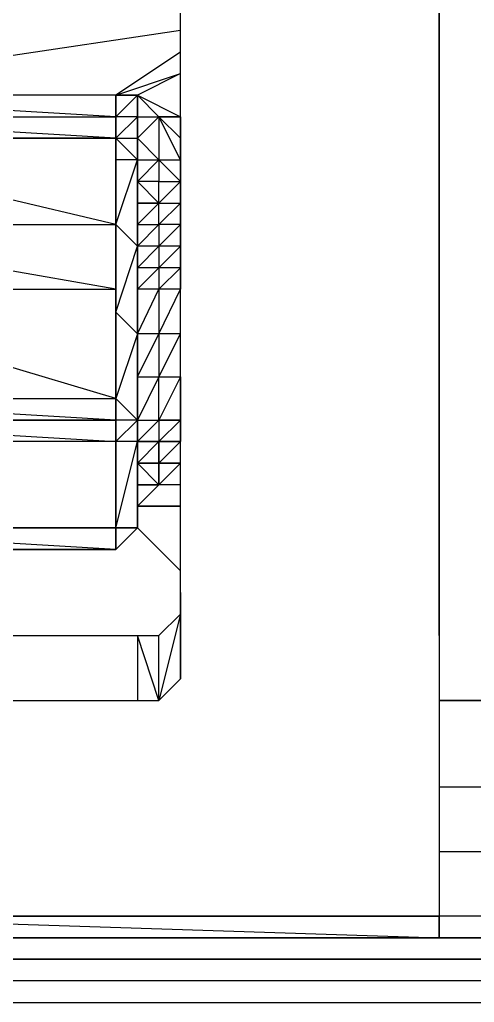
# Model space of a CAD drawing. Extents: x 0 to 75, y 0 to 130.
# Drawn here: x 39.24 to 48.92, y 38.59 to 59.49 of the extents above; entities that cross this region are included whole.
import ezdxf

# ---------------------------------------------------------------- set-up
doc = ezdxf.new("R2010")
doc.units = 0

# ---------------------------------------------------------------- blocks, each defined once
blk = doc.blocks.new('ezc100-1')
at = {"extrusion": (0, -2e-16, -1)}
for p, q in [((-23706.314, 27698.64), (-23706.314, 27692.676)), ((-23706.314, 27692.676), (-23706.314, 27698.64)), ((-23711.82, 27691.759), (-23711.82, 27697.264)), ((-23711.82, 27691.759), (-23711.82, 27697.264)), ((-23711.82, 27693.594), (-23720.996, 27692.217)), ((-23711.82, 27693.135), (-23713.196, 27692.217)), ((-23713.196, 27692.217), (-23711.82, 27692.676)), ((-23711.82, 27692.676), (-23712.737, 27692.217)), ((-23706.314, 27692.676), (-23706.314, 27686.685)), ((-23706.314, 27686.685), (-23706.314, 27692.676)), ((-23713.196, 27691.759), (-23720.996, 27692.217)), ((-23713.196, 27692.217), (-23720.996, 27692.217)), ((-23713.196, 27691.759), (-23713.196, 27692.217)), ((-23713.196, 27692.217), (-23713.196, 27691.759)), ((-23713.196, 27691.759), (-23713.196, 27692.217)), ((-23713.196, 27692.217), (-23713.196, 27691.759)), ((-23713.196, 27691.759), (-23713.196, 27692.217)), ((-23713.196, 27692.217), (-23712.737, 27692.217)), ((-23712.737, 27692.217), (-23713.196, 27692.217)), ((-23713.196, 27692.217), (-23713.196, 27691.759)), ((-23713.196, 27691.759), (-23712.737, 27692.217)), ((-23712.737, 27692.217), (-23713.196, 27692.217)), ((-23712.737, 27692.217), (-23712.737, 27691.759)), ((-23712.737, 27691.759), (-23712.737, 27692.217)), ((-23712.737, 27692.217), (-23712.737, 27691.759)), ((-23712.279, 27691.759), (-23712.737, 27692.217)), ((-23712.737, 27692.217), (-23711.82, 27691.759)), ((-23713.196, 27691.3), (-23720.996, 27691.759)), ((-23720.996, 27691.759), (-23713.196, 27691.759)), ((-23713.196, 27691.3), (-23713.196, 27691.759)), ((-23713.196, 27691.759), (-23713.196, 27691.3)), ((-23713.196, 27691.759), (-23713.196, 27691.3)), ((-23713.196, 27691.3), (-23713.196, 27691.759)), ((-23713.196, 27691.3), (-23713.196, 27691.759)), ((-23713.196, 27691.759), (-23713.196, 27691.3)), ((-23713.196, 27691.3), (-23713.196, 27691.759)), ((-23713.196, 27691.759), (-23713.196, 27691.3)), ((-23713.196, 27691.3), (-23712.737, 27691.759)), ((-23712.737, 27691.759), (-23713.196, 27691.759)), ((-23712.737, 27691.759), (-23712.279, 27691.759)), ((-23712.737, 27691.759), (-23712.737, 27691.3)), ((-23712.737, 27691.759), (-23712.737, 27691.3)), ((-23712.737, 27691.3), (-23712.737, 27691.759)), ((-23712.737, 27691.3), (-23712.279, 27691.759)), ((-23712.279, 27691.759), (-23712.737, 27691.3)), ((-23712.279, 27691.759), (-23712.279, 27690.841)), ((-23711.82, 27690.841), (-23712.279, 27691.759)), ((-23712.279, 27691.759), (-23711.82, 27691.3)), ((-23711.82, 27691.759), (-23712.279, 27691.759)), ((-23712.279, 27691.759), (-23711.82, 27691.759)), ((-23711.82, 27691.759), (-23712.279, 27691.759)), ((-23711.82, 27686.226), (-23711.82, 27691.759)), ((-23711.82, 27686.226), (-23711.82, 27691.759)), ((-23711.82, 27691.759), (-23711.82, 27691.3)), ((-23713.196, 27689.465), (-23720.996, 27691.3)), ((-23720.996, 27691.3), (-23713.196, 27691.3)), ((-23713.196, 27691.3), (-23720.996, 27691.3)), ((-23720.996, 27691.3), (-23713.196, 27691.3)), ((-23713.196, 27691.3), (-23713.196, 27690.841)), ((-23713.196, 27689.465), (-23713.196, 27691.3)), ((-23713.196, 27691.3), (-23713.196, 27690.841)), ((-23713.196, 27691.3), (-23713.196, 27691.3)), ((-23712.737, 27690.841), (-23713.196, 27691.3)), ((-23713.196, 27691.3), (-23712.737, 27691.3)), ((-23712.737, 27691.3), (-23712.737, 27690.841)), ((-23712.737, 27691.3), (-23712.737, 27691.3)), ((-23712.737, 27691.3), (-23712.737, 27690.841)), ((-23712.737, 27690.841), (-23712.737, 27691.3)), ((-23712.737, 27691.3), (-23712.279, 27690.841)), ((-23711.82, 27691.3), (-23711.82, 27690.841)), ((-23711.82, 27691.3), (-23711.82, 27690.841)), ((-23713.196, 27690.841), (-23713.196, 27689.465)), ((-23713.196, 27689.465), (-23712.737, 27690.841)), ((-23712.737, 27690.841), (-23713.196, 27690.841)), ((-23713.196, 27690.841), (-23713.196, 27689.465)), ((-23712.737, 27689.006), (-23712.737, 27690.841)), ((-23712.737, 27690.841), (-23712.737, 27689.006)), ((-23712.737, 27690.382), (-23712.737, 27690.841)), ((-23712.737, 27690.841), (-23712.737, 27690.382)), ((-23712.737, 27690.382), (-23712.737, 27690.841)), ((-23712.279, 27690.841), (-23712.737, 27690.382)), ((-23712.737, 27690.382), (-23712.737, 27690.841)), ((-23712.737, 27690.841), (-23712.279, 27690.841)), ((-23712.279, 27690.841), (-23711.82, 27690.841)), ((-23711.82, 27690.382), (-23712.279, 27690.841)), ((-23712.279, 27690.841), (-23712.279, 27690.382)), ((-23711.82, 27690.841), (-23711.82, 27690.382)), ((-23711.82, 27690.841), (-23711.82, 27690.382)), ((-23712.737, 27689.006), (-23712.737, 27690.382)), ((-23712.279, 27690.382), (-23712.737, 27690.382)), ((-23712.737, 27690.382), (-23712.737, 27689.006)), ((-23712.737, 27690.382), (-23712.737, 27689.006)), ((-23712.737, 27689.465), (-23712.737, 27690.382)), ((-23712.737, 27690.382), (-23712.737, 27689.923)), ((-23712.737, 27689.923), (-23712.737, 27690.382)), ((-23712.737, 27690.382), (-23712.279, 27689.923)), ((-23712.279, 27689.923), (-23712.279, 27690.382)), ((-23712.279, 27690.382), (-23711.82, 27690.382)), ((-23711.82, 27690.382), (-23712.279, 27689.923)), ((-23711.82, 27690.382), (-23712.279, 27689.923)), ((-23712.279, 27689.923), (-23711.82, 27690.382)), ((-23711.82, 27690.382), (-23711.82, 27689.923)), ((-23711.82, 27688.088), (-23711.82, 27690.382)), ((-23712.279, 27689.923), (-23712.737, 27689.923)), ((-23712.279, 27689.923), (-23712.737, 27689.465)), ((-23712.737, 27689.465), (-23712.737, 27689.923)), ((-23712.737, 27689.923), (-23712.279, 27689.923)), ((-23712.279, 27689.923), (-23712.279, 27689.923)), ((-23711.82, 27689.923), (-23712.279, 27689.465)), ((-23712.279, 27689.465), (-23712.279, 27689.923)), ((-23712.279, 27689.923), (-23711.82, 27689.923)), ((-23711.82, 27689.465), (-23711.82, 27689.923)), ((-23711.82, 27689.923), (-23711.82, 27688.088)), ((-23713.196, 27688.088), (-23720.996, 27689.465)), ((-23720.996, 27689.465), (-23713.196, 27689.465)), ((-23713.196, 27689.465), (-23713.196, 27688.088)), ((-23713.196, 27688.088), (-23713.196, 27689.465)), ((-23712.737, 27689.006), (-23713.196, 27689.465)), ((-23713.196, 27689.465), (-23713.196, 27687.602)), ((-23712.279, 27689.465), (-23712.737, 27689.006)), ((-23712.737, 27689.006), (-23712.737, 27689.465)), ((-23712.737, 27689.465), (-23712.279, 27689.465)), ((-23711.82, 27689.465), (-23712.279, 27689.465)), ((-23712.279, 27689.465), (-23712.279, 27689.006)), ((-23712.279, 27689.006), (-23711.82, 27689.465)), ((-23711.82, 27689.006), (-23711.82, 27689.465)), ((-23711.82, 27689.465), (-23711.82, 27689.465)), ((-23711.82, 27688.088), (-23711.82, 27689.465)), ((-23713.196, 27687.602), (-23712.737, 27689.006)), ((-23712.737, 27689.006), (-23712.737, 27689.006)), ((-23712.737, 27687.144), (-23712.737, 27689.006)), ((-23712.737, 27689.006), (-23712.737, 27687.144)), ((-23712.737, 27688.088), (-23712.737, 27689.006)), ((-23712.737, 27689.006), (-23712.737, 27688.547)), ((-23712.279, 27689.006), (-23712.737, 27689.006)), ((-23712.737, 27689.006), (-23712.737, 27688.547)), ((-23712.737, 27688.547), (-23712.279, 27689.006)), ((-23712.279, 27689.006), (-23712.279, 27689.006)), ((-23712.279, 27688.547), (-23711.82, 27689.006)), ((-23711.82, 27689.006), (-23712.279, 27689.006)), ((-23712.279, 27689.006), (-23712.279, 27688.547)), ((-23711.82, 27688.547), (-23711.82, 27689.006)), ((-23711.82, 27688.088), (-23711.82, 27689.006)), ((-23712.737, 27688.088), (-23712.279, 27688.547)), ((-23712.279, 27688.547), (-23712.737, 27688.547)), ((-23712.737, 27688.547), (-23712.737, 27688.088)), ((-23712.279, 27688.547), (-23712.279, 27688.547)), ((-23711.82, 27688.547), (-23712.279, 27688.547)), ((-23712.279, 27688.547), (-23712.279, 27688.088)), ((-23712.279, 27688.088), (-23711.82, 27688.547)), ((-23711.82, 27688.088), (-23711.82, 27688.547)), ((-23711.82, 27688.547), (-23711.82, 27688.088)), ((-23713.196, 27685.767), (-23720.996, 27688.088)), ((-23720.996, 27688.088), (-23713.196, 27688.088)), ((-23713.196, 27687.602), (-23713.196, 27688.088)), ((-23713.196, 27688.088), (-23713.196, 27685.767)), ((-23712.737, 27687.602), (-23712.737, 27688.088)), ((-23712.737, 27688.088), (-23712.737, 27687.144)), ((-23712.737, 27687.144), (-23712.279, 27688.088)), ((-23712.279, 27688.088), (-23712.737, 27688.088)), ((-23712.279, 27688.088), (-23712.279, 27687.144)), ((-23712.279, 27687.144), (-23711.82, 27688.088)), ((-23711.82, 27688.088), (-23712.279, 27688.088)), ((-23711.82, 27687.144), (-23711.82, 27688.088)), ((-23711.82, 27687.144), (-23711.82, 27688.088)), ((-23713.196, 27685.767), (-23713.196, 27687.602)), ((-23713.196, 27687.602), (-23713.196, 27687.602)), ((-23713.196, 27685.767), (-23713.196, 27687.602)), ((-23713.196, 27687.602), (-23712.737, 27687.144)), ((-23712.737, 27687.144), (-23712.737, 27687.602)), ((-23712.737, 27687.144), (-23713.196, 27685.767)), ((-23712.737, 27687.144), (-23712.737, 27687.144)), ((-23712.737, 27685.308), (-23712.737, 27687.144)), ((-23712.737, 27687.144), (-23712.737, 27684.85)), ((-23712.737, 27687.144), (-23712.737, 27684.85)), ((-23712.737, 27686.226), (-23712.737, 27687.144)), ((-23712.737, 27686.226), (-23712.279, 27687.144)), ((-23712.279, 27687.144), (-23712.737, 27687.144)), ((-23712.737, 27687.144), (-23712.737, 27686.226)), ((-23712.279, 27686.226), (-23711.82, 27687.144)), ((-23711.82, 27687.144), (-23712.279, 27687.144)), ((-23712.279, 27687.144), (-23712.279, 27686.226)), ((-23711.82, 27686.226), (-23711.82, 27687.144)), ((-23711.82, 27685.767), (-23711.82, 27687.144)), ((-23706.314, 27686.685), (-23706.314, 27680.721)), ((-23706.314, 27680.721), (-23706.314, 27686.685)), ((-23712.737, 27685.308), (-23712.737, 27686.226)), ((-23712.737, 27686.226), (-23712.737, 27686.226)), ((-23712.279, 27686.226), (-23712.737, 27685.308)), ((-23712.737, 27685.308), (-23712.737, 27686.226)), ((-23712.737, 27686.226), (-23712.279, 27686.226)), ((-23712.279, 27686.226), (-23712.279, 27686.226)), ((-23712.279, 27686.226), (-23712.279, 27686.226)), ((-23711.82, 27686.226), (-23712.279, 27685.308)), ((-23712.279, 27685.308), (-23712.279, 27686.226)), ((-23712.279, 27686.226), (-23711.82, 27686.226)), ((-23711.82, 27686.226), (-23711.82, 27686.226)), ((-23711.82, 27685.308), (-23711.82, 27686.226)), ((-23711.82, 27686.226), (-23711.82, 27685.767)), ((-23711.82, 27680.262), (-23711.82, 27686.226)), ((-23711.82, 27680.262), (-23711.82, 27686.226)), ((-23713.196, 27685.308), (-23720.996, 27685.767)), ((-23720.996, 27685.767), (-23713.196, 27685.767)), ((-23713.196, 27685.767), (-23713.196, 27685.308)), ((-23712.737, 27685.308), (-23713.196, 27685.767)), ((-23713.196, 27685.767), (-23712.737, 27685.308)), ((-23713.196, 27685.308), (-23713.196, 27685.767)), ((-23713.196, 27685.767), (-23712.737, 27685.308)), ((-23712.737, 27685.308), (-23713.196, 27685.767)), ((-23711.82, 27685.767), (-23711.82, 27685.308)), ((-23711.82, 27685.767), (-23711.82, 27685.767)), ((-23720.996, 27685.308), (-23713.196, 27685.308)), ((-23713.196, 27685.308), (-23720.996, 27685.308)), ((-23713.196, 27685.308), (-23720.996, 27685.308)), ((-23720.996, 27685.308), (-23713.196, 27684.85)), ((-23713.196, 27684.85), (-23713.196, 27685.308)), ((-23712.737, 27685.308), (-23713.196, 27685.308)), ((-23713.196, 27685.308), (-23713.196, 27684.85)), ((-23713.196, 27684.85), (-23712.737, 27685.308)), ((-23712.737, 27685.308), (-23712.737, 27684.85)), ((-23712.737, 27684.85), (-23712.737, 27685.308)), ((-23712.737, 27684.85), (-23712.737, 27685.308)), ((-23712.737, 27684.85), (-23712.737, 27685.308)), ((-23712.279, 27685.308), (-23712.737, 27684.85)), ((-23712.737, 27684.85), (-23712.737, 27685.308)), ((-23712.737, 27685.308), (-23712.279, 27685.308)), ((-23712.279, 27685.308), (-23712.737, 27684.85)), ((-23712.737, 27684.85), (-23712.279, 27685.308)), ((-23712.279, 27685.308), (-23711.82, 27685.308)), ((-23711.82, 27685.308), (-23712.279, 27685.308)), ((-23711.82, 27685.308), (-23712.279, 27685.308)), ((-23712.279, 27685.308), (-23712.279, 27684.85)), ((-23712.279, 27684.85), (-23711.82, 27685.308)), ((-23711.82, 27685.308), (-23712.279, 27684.85)), ((-23712.279, 27684.85), (-23711.82, 27685.308)), ((-23711.82, 27684.85), (-23711.82, 27685.308)), ((-23711.82, 27685.308), (-23711.82, 27684.85)), ((-23711.82, 27684.85), (-23711.82, 27685.308)), ((-23713.196, 27684.85), (-23720.996, 27684.85)), ((-23713.196, 27684.85), (-23713.196, 27683.014)), ((-23713.196, 27683.014), (-23713.196, 27684.85)), ((-23713.196, 27683.014), (-23712.737, 27684.85)), ((-23712.737, 27684.85), (-23713.196, 27684.85)), ((-23713.196, 27684.85), (-23713.196, 27683.014)), ((-23712.737, 27684.85), (-23712.737, 27683.014)), ((-23712.737, 27683.473), (-23712.737, 27684.85)), ((-23712.737, 27684.85), (-23712.737, 27684.85)), ((-23712.737, 27684.85), (-23712.737, 27683.473)), ((-23712.737, 27684.391), (-23712.279, 27684.85)), ((-23712.279, 27684.85), (-23712.737, 27684.85)), ((-23712.737, 27684.85), (-23712.279, 27684.85)), ((-23712.279, 27684.85), (-23712.737, 27684.85)), ((-23712.737, 27684.85), (-23712.279, 27684.85)), ((-23712.279, 27684.85), (-23712.737, 27684.85)), ((-23712.737, 27684.85), (-23712.279, 27684.85)), ((-23712.279, 27684.85), (-23712.737, 27684.85)), ((-23712.279, 27684.391), (-23712.279, 27684.85)), ((-23712.279, 27684.85), (-23712.279, 27684.391)), ((-23712.279, 27684.85), (-23711.82, 27684.85)), ((-23711.82, 27684.85), (-23712.279, 27684.85)), ((-23712.279, 27684.85), (-23712.279, 27684.85)), ((-23712.279, 27684.85), (-23711.82, 27684.85)), ((-23711.82, 27684.85), (-23712.279, 27684.85)), ((-23711.82, 27684.85), (-23712.279, 27684.391)), ((-23712.279, 27684.391), (-23711.82, 27684.85)), ((-23711.82, 27684.391), (-23711.82, 27684.85)), ((-23711.82, 27684.85), (-23711.82, 27684.85)), ((-23712.279, 27683.932), (-23712.737, 27684.391)), ((-23712.737, 27684.391), (-23712.279, 27684.391)), ((-23712.279, 27684.391), (-23712.737, 27684.391)), ((-23712.737, 27684.391), (-23712.279, 27684.391)), ((-23712.279, 27684.391), (-23712.737, 27684.391)), ((-23712.279, 27683.932), (-23712.279, 27684.391)), ((-23712.279, 27684.391), (-23712.279, 27683.932)), ((-23712.279, 27683.932), (-23711.82, 27684.391)), ((-23712.279, 27684.391), (-23711.82, 27684.391)), ((-23711.82, 27684.391), (-23712.279, 27684.391)), ((-23712.737, 27683.932), (-23712.279, 27683.932)), ((-23712.737, 27683.932), (-23712.279, 27683.932)), ((-23712.279, 27683.932), (-23712.737, 27683.932)), ((-23712.737, 27683.932), (-23712.737, 27683.932)), ((-23712.279, 27683.932), (-23712.737, 27683.473)), ((-23711.82, 27683.932), (-23712.279, 27683.932)), ((-23712.737, 27683.014), (-23712.737, 27683.473)), ((-23712.737, 27683.473), (-23712.737, 27683.014)), ((-23712.737, 27683.473), (-23711.82, 27683.473)), ((-23711.82, 27683.473), (-23712.737, 27683.473)), ((-23712.737, 27683.473), (-23711.82, 27683.473)), ((-23713.196, 27682.556), (-23720.996, 27683.014)), ((-23720.996, 27683.014), (-23713.196, 27683.014)), ((-23720.996, 27683.014), (-23713.196, 27683.014)), ((-23713.196, 27683.014), (-23720.996, 27683.014)), ((-23713.196, 27683.014), (-23713.196, 27682.556)), ((-23713.196, 27682.556), (-23713.196, 27683.014)), ((-23713.196, 27682.556), (-23713.196, 27683.014)), ((-23712.737, 27683.014), (-23713.196, 27683.014)), ((-23713.196, 27682.556), (-23712.737, 27683.014)), ((-23712.737, 27683.014), (-23713.196, 27682.556)), ((-23713.196, 27683.014), (-23712.737, 27683.014)), ((-23712.737, 27683.014), (-23713.196, 27683.014)), ((-23712.737, 27683.014), (-23713.196, 27682.556)), ((-23711.82, 27682.097), (-23712.737, 27683.014)), ((-23713.196, 27682.556), (-23720.996, 27682.556)), ((-23720.996, 27682.556), (-23713.196, 27682.556)), ((-23713.196, 27682.556), (-23720.996, 27682.556)), ((-23711.82, 27681.638), (-23711.82, 27680.262)), ((-23711.82, 27681.179), (-23711.82, 27681.638)), ((-23711.82, 27681.179), (-23712.279, 27679.344)), ((-23712.279, 27680.721), (-23711.82, 27681.179)), ((-23711.82, 27679.803), (-23711.82, 27681.179)), ((-23711.82, 27680.262), (-23711.82, 27681.179)), ((-23721.454, 27680.721), (-23712.737, 27680.721)), ((-23712.279, 27679.344), (-23712.737, 27680.721)), ((-23712.737, 27680.721), (-23712.737, 27679.344)), ((-23712.737, 27680.721), (-23712.279, 27680.721)), ((-23712.279, 27679.344), (-23712.279, 27680.721)), ((-23706.314, 27680.721), (-23706.314, 27674.756)), ((-23706.314, 27680.721), (-23706.314, 27674.756)), ((-23706.314, 27680.721), (-23706.314, 27680.721)), ((-23711.82, 27680.262), (-23711.82, 27679.803)), ((-23712.279, 27679.344), (-23711.82, 27679.803)), ((-23721.454, 27679.344), (-23712.737, 27679.344)), ((-23712.737, 27679.344), (-23712.279, 27679.344)), ((-23682.43, 27679.344), (-23706.314, 27679.344)), ((-23706.314, 27679.344), (-23682.43, 27679.344)), ((-23706.314, 27677.509), (-23682.43, 27677.509)), ((-23706.314, 27676.133), (-23682.43, 27676.133)), ((-23720.537, 27674.756), (-23706.314, 27674.297)), ((-23706.314, 27674.756), (-23720.537, 27674.756)), ((-23706.314, 27674.756), (-23720.537, 27674.756)), ((-23720.537, 27674.756), (-23706.314, 27674.756)), ((-23706.314, 27674.756), (-23720.537, 27674.756)), ((-23706.314, 27674.756), (-23706.314, 27674.297)), ((-23706.314, 27674.297), (-23706.314, 27674.756)), ((-23682.43, 27674.756), (-23706.314, 27674.756)), ((-23706.314, 27674.756), (-23706.314, 27674.756)), ((-23706.314, 27674.756), (-23706.314, 27674.756)), ((-23751.735, 27674.297), (-23682.43, 27674.297)), ((-23682.43, 27674.297), (-23751.735, 27674.297)), ((-23706.314, 27674.297), (-23727.878, 27674.297)), ((-23706.314, 27674.297), (-23727.878, 27674.297)), ((-23706.314, 27674.297), (-23727.878, 27674.297)), ((-23727.878, 27674.297), (-23706.314, 27674.297)), ((-23706.314, 27674.297), (-23727.878, 27674.297)), ((-23727.878, 27674.297), (-23706.314, 27674.297)), ((-23682.43, 27674.297), (-23706.314, 27674.297)), ((-23706.314, 27674.297), (-23682.43, 27674.297)), ((-23682.43, 27674.297), (-23706.314, 27674.297)), ((-23706.314, 27674.297), (-23682.43, 27674.297)), ((-23682.43, 27674.297), (-23706.314, 27674.297)), ((-23706.314, 27674.297), (-23706.314, 27674.297)), ((-23682.43, 27673.839), (-23751.735, 27673.839)), ((-23751.735, 27673.839), (-23682.43, 27673.839)), ((-23681.971, 27673.38), (-23752.193, 27673.38)), ((-23752.652, 27672.921), (-23681.513, 27672.921))]:
    blk.add_line(p, q, dxfattribs=at)

msp = doc.modelspace()

# ---------------------------------------------------------------- block references
msp.add_blockref('ezc100-1', (23754.487, -27634.329))

doc.saveas('drawing.dxf')
